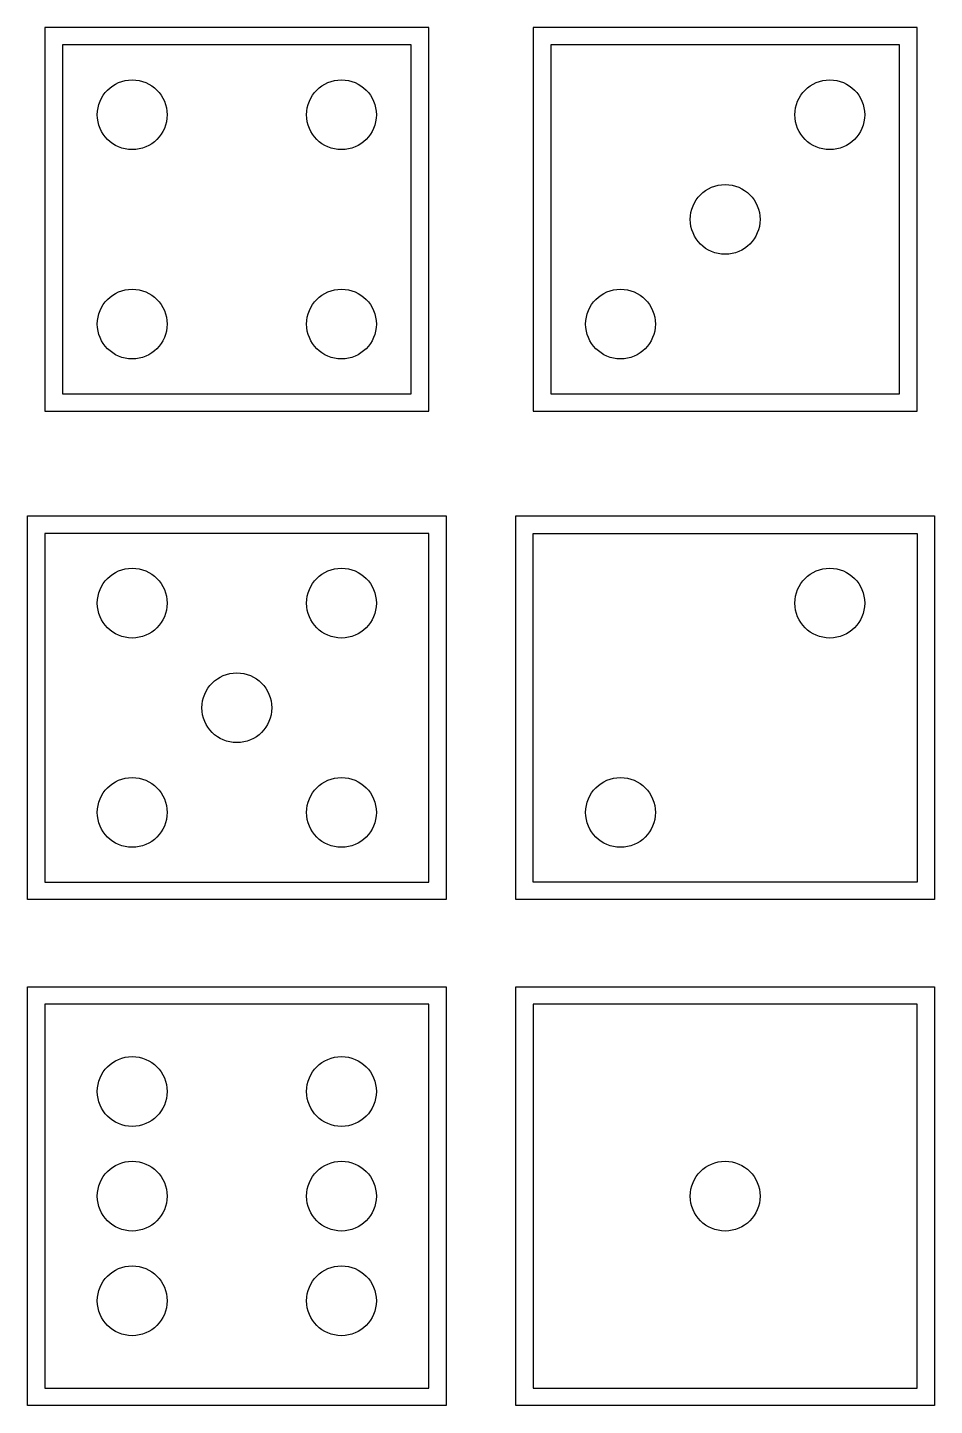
# Model space of a CAD drawing. Header units: inches. Extents: x 0 to 13, y 0 to 19.8.
import ezdxf

# ---------------------------------------------------------------- set-up
doc = ezdxf.new("R2010")
doc.units = ezdxf.units.IN
doc.layers.get('0').update_dxf_attribs({"linetype": 'CONTINUOUS'})

msp = doc.modelspace()

# ---------------------------------------------------------------- linework, layer by layer
for points in [[(5.75, 19.75), (0.25, 19.75), (0.25, 14.25), (5.75, 14.25)], [(12.75, 19.75), (7.25, 19.75), (7.25, 14.25), (12.75, 14.25)], [(5.5, 19.5), (0.5, 19.5), (0.5, 14.5), (5.5, 14.5)], [(12.5, 19.5), (7.5, 19.5), (7.5, 14.5), (12.5, 14.5)], [(6, 12.75), (6, 7.25), (0, 7.25), (0, 12.75)], [(13, 7.25), (7, 7.25), (7, 12.75), (13, 12.75)], [(0.25, 7.5), (5.75, 7.5), (5.75, 12.5), (0.25, 12.5)], [(12.75, 7.5), (7.25, 7.5), (7.25, 12.5), (12.75, 12.5)], [(6, 0), (0, 0), (0, 6), (6, 6)], [(7, 6), (13, 6), (13, 0), (7, 0)], [(5.75, 5.75), (0.25, 5.75), (0.25, 0.25), (5.75, 0.25)], [(12.75, 5.75), (7.25, 5.75), (7.25, 0.25), (12.75, 0.25)]]:
    msp.add_lwpolyline(points, close=True)
for centre in [(1.5, 18.5), (4.5, 18.5), (11.5, 18.5), (10, 17), (1.5, 15.5), (4.5, 15.5), (8.5, 15.5), (1.5, 11.5), (4.5, 11.5), (11.5, 11.5), (3, 10), (1.5, 8.5), (4.5, 8.5), (8.5, 8.5), (1.5, 4.5), (4.5, 4.5), (1.5, 3), (4.5, 3), (10, 3), (1.5, 1.5), (4.5, 1.5)]:
    msp.add_circle(centre, 0.5)

doc.saveas('drawing.dxf')
